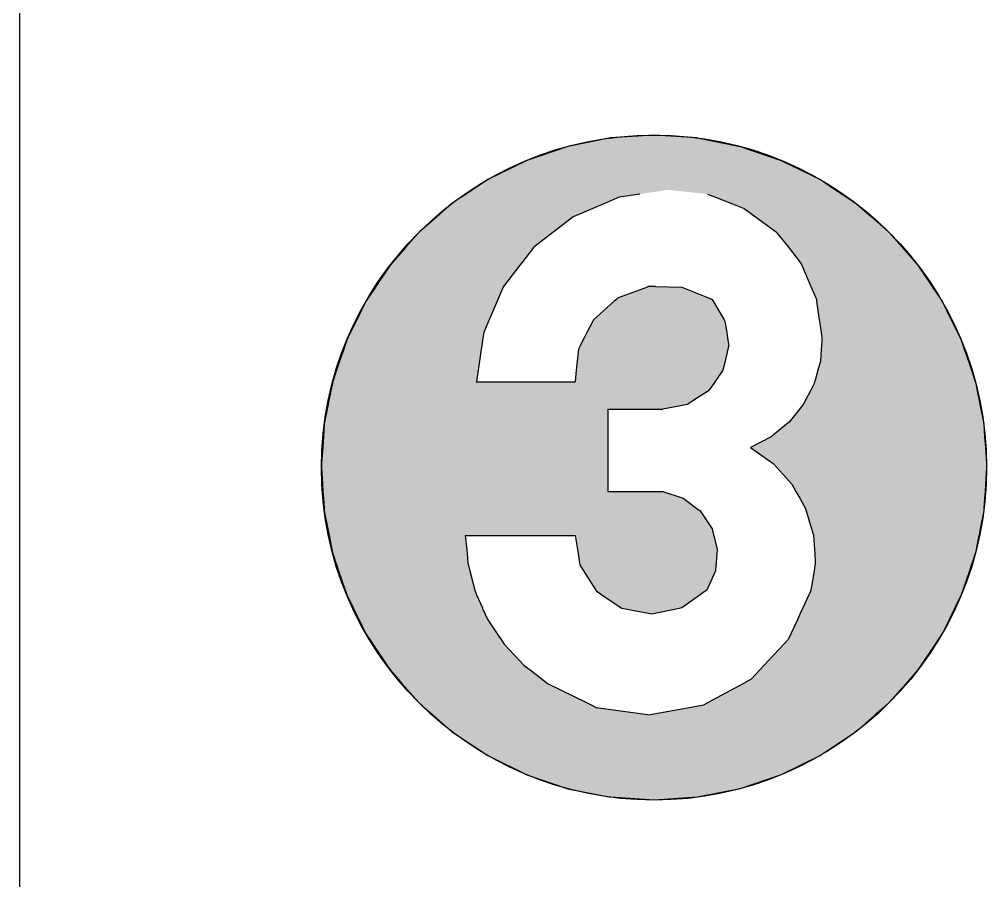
# Model space of a CAD drawing. Extents: x 45695 to 57015, y 5256 to 15308.
# Drawn here: x 46100.4 to 46431, y 6626.4 to 6920.9 of the extents above; entities that cross this region are included whole.
import ezdxf

# ---------------------------------------------------------------- set-up
doc = ezdxf.new("R2010")
doc.units = 0
doc.header["$MEASUREMENT"] = 0
doc.layers.add('TABLE', color=7, linetype='CONTINUOUS')

msp = doc.modelspace()

# ---------------------------------------------------------------- linework, layer by layer
at = {"layer": 'TABLE'}
msp.add_line((46100.400011, 7781.008749), (46100.400011, 5647.44366), dxfattribs=at)
at = {"layer": 'TABLE', "color": 2, "linetype": 'CONTINUOUS'}
for p, q in [((46302.449635, 6880.345777), (46287.866175, 6877.444946)), ((46317.286966, 6881.318267), (46302.449635, 6880.345777)), ((46332.124296, 6880.345777), (46317.286966, 6881.318267)), ((46332.124296, 6880.345777), (46346.707757, 6877.444946)), ((46287.866175, 6877.444946), (46273.786113, 6872.665409)), ((46346.707757, 6877.444946), (46360.787819, 6872.665409)), ((46273.786113, 6872.665409), (46260.450363, 6866.088945)), ((46360.787819, 6872.665409), (46374.123569, 6866.088945)), ((46260.450363, 6866.088945), (46255.220931, 6862.59475)), ((46374.123569, 6866.088945), (46379.353001, 6862.59475)), ((46255.220931, 6862.59475), (46253.040006, 6861.137502)), ((46379.353001, 6862.59475), (46381.533926, 6861.137502)), ((46251.43738, 6860.066662), (46248.087102, 6857.828078)), ((46253.040006, 6861.137502), (46251.43738, 6860.066662)), ((46305.334953, 6860.066662), (46300.091954, 6857.828078)), ((46312.470508, 6861.137502), (46305.334953, 6860.066662)), ((46335.583709, 6861.137502), (46338.329355, 6860.066662)), ((46338.329355, 6860.066662), (46344.069107, 6857.828078)), ((46381.533926, 6861.137502), (46383.136552, 6860.066662)), ((46383.136552, 6860.066662), (46386.486829, 6857.828078)), ((46246.274877, 6856.238799), (46243.012377, 6853.377663)), ((46248.087102, 6857.828078), (46246.274877, 6856.238799)), ((46296.369695, 6856.238799), (46289.668614, 6853.377663)), ((46300.091954, 6857.828078), (46296.369695, 6856.238799)), ((46344.069107, 6857.828078), (46348.144035, 6856.238799)), ((46348.144035, 6856.238799), (46352.023687, 6853.377663)), ((46386.486829, 6857.828078), (46388.299055, 6856.238799)), ((46388.299055, 6856.238799), (46391.561555, 6853.377663)), ((46243.012377, 6853.377663), (46237.150545, 6848.236974)), ((46289.668614, 6853.377663), (46283.019006, 6848.236974)), ((46352.023687, 6853.377663), (46358.994375, 6848.236974)), ((46391.561555, 6853.377663), (46397.423387, 6848.236974)), ((46236.907871, 6848.024156), (46232.465781, 6842.958923)), ((46237.150545, 6848.236974), (46236.907871, 6848.024156)), ((46282.74372, 6848.024156), (46276.191718, 6842.958923)), ((46283.019006, 6848.236974), (46282.74372, 6848.024156)), ((46358.994375, 6848.236974), (46359.163605, 6848.024156)), ((46359.163605, 6848.024156), (46363.191373, 6842.958923)), ((46397.423387, 6848.236974), (46397.666061, 6848.024156)), ((46397.666061, 6848.024156), (46402.10815, 6842.958923)), ((46232.465781, 6842.958923), (46227.840398, 6837.684684)), ((46276.191718, 6842.958923), (46272.114301, 6837.684684)), ((46363.191373, 6842.958923), (46367.385339, 6837.684684)), ((46402.10815, 6842.958923), (46406.733533, 6837.684684)), ((46227.103948, 6836.844924), (46222.207892, 6829.517457)), ((46227.840398, 6837.684684), (46227.103948, 6836.844924)), ((46271.465097, 6836.844924), (46265.800368, 6829.517457)), ((46272.114301, 6837.684684), (46271.465097, 6836.844924)), ((46367.385339, 6837.684684), (46367.748557, 6836.844924)), ((46367.748557, 6836.844924), (46370.917877, 6829.517457)), ((46406.733533, 6837.684684), (46407.469983, 6836.844924)), ((46407.469983, 6836.844924), (46412.36604, 6829.517457)), ((46222.184218, 6829.482027), (46222.087334, 6829.337031)), ((46222.207892, 6829.517457), (46222.184218, 6829.482027)), ((46265.772978, 6829.482027), (46265.711069, 6829.337031)), ((46265.800368, 6829.517457), (46265.772978, 6829.482027)), ((46315.439179, 6829.482027), (46315.047955, 6829.337031)), ((46315.534775, 6829.517457), (46315.439179, 6829.482027)), ((46317.741555, 6829.482027), (46315.534775, 6829.517457)), ((46317.741555, 6829.482027), (46326.772789, 6829.337031)), ((46370.917877, 6829.517457), (46370.933201, 6829.482027)), ((46370.933201, 6829.482027), (46370.995916, 6829.337031)), ((46412.36604, 6829.517457), (46412.389714, 6829.482027)), ((46412.389714, 6829.482027), (46412.486598, 6829.337031)), ((46222.087334, 6829.337031), (46219.598003, 6825.611483)), ((46265.711069, 6829.337031), (46264.120386, 6825.611483)), ((46315.047955, 6829.337031), (46304.995852, 6825.611483)), ((46326.772789, 6829.337031), (46335.913129, 6825.611483)), ((46370.995916, 6829.337031), (46372.607312, 6825.611483)), ((46412.486598, 6829.337031), (46414.975929, 6825.611483)), ((46218.843081, 6824.481663), (46215.720917, 6818.150539)), ((46219.252733, 6825.09475), (46218.843081, 6824.481663)), ((46219.39705, 6825.310736), (46219.252733, 6825.09475)), ((46219.598003, 6825.611483), (46219.39705, 6825.310736)), ((46263.637991, 6824.481663), (46260.934814, 6818.150539)), ((46263.899758, 6825.09475), (46263.637991, 6824.481663)), ((46263.991977, 6825.310736), (46263.899758, 6825.09475)), ((46264.120386, 6825.611483), (46263.991977, 6825.310736)), ((46303.722931, 6824.481663), (46296.58991, 6818.150539)), ((46304.413671, 6825.09475), (46303.722931, 6824.481663)), ((46304.657013, 6825.310736), (46304.413671, 6825.09475)), ((46304.995852, 6825.611483), (46304.657013, 6825.310736)), ((46335.913129, 6825.611483), (46336.650987, 6825.310736)), ((46336.650987, 6825.310736), (46337.180891, 6825.09475)), ((46337.180891, 6825.09475), (46337.542326, 6824.481663)), ((46337.542326, 6824.481663), (46341.27473, 6818.150539)), ((46372.607312, 6825.611483), (46372.737393, 6825.310736)), ((46372.737393, 6825.310736), (46372.768857, 6825.09475)), ((46372.768857, 6825.09475), (46372.858171, 6824.481663)), ((46372.858171, 6824.481663), (46373.780481, 6818.150539)), ((46414.975929, 6825.611483), (46415.176881, 6825.310736)), ((46415.176881, 6825.310736), (46415.321199, 6825.09475)), ((46415.321199, 6825.09475), (46415.73085, 6824.481663)), ((46415.73085, 6824.481663), (46418.853015, 6818.150539)), ((46215.504555, 6817.711801), (46213.583205, 6813.815689)), ((46215.720917, 6818.150539), (46215.504555, 6817.711801)), ((46260.747488, 6817.711801), (46259.083979, 6813.815689)), ((46260.934814, 6818.150539), (46260.747488, 6817.711801)), ((46296.364887, 6817.711801), (46294.366624, 6813.815689)), ((46296.58991, 6818.150539), (46296.364887, 6817.711801)), ((46341.27473, 6818.150539), (46341.533381, 6817.711801)), ((46341.533381, 6817.711801), (46342.124097, 6813.815689)), ((46373.780481, 6818.150539), (46373.844396, 6817.711801)), ((46373.844396, 6817.711801), (46374.411977, 6813.815689)), ((46418.853015, 6818.150539), (46419.069377, 6817.711801)), ((46419.069377, 6817.711801), (46420.990727, 6813.815689)), ((46213.583205, 6813.815689), (46212.672888, 6811.96975)), ((46259.083979, 6813.815689), (46258.806957, 6811.96975)), ((46294.366624, 6813.815689), (46293.419867, 6811.96975)), ((46342.124097, 6813.815689), (46342.403972, 6811.96975)), ((46374.411977, 6813.815689), (46374.680891, 6811.96975)), ((46420.990727, 6813.815689), (46421.901043, 6811.96975)), ((46212.266617, 6811.145913), (46211.619043, 6809.238222)), ((46212.672888, 6811.96975), (46212.266617, 6811.145913)), ((46258.683323, 6811.145913), (46258.397034, 6809.238222)), ((46258.806957, 6811.96975), (46258.683323, 6811.145913)), ((46292.997332, 6811.145913), (46292.018903, 6809.238222)), ((46293.419867, 6811.96975), (46292.997332, 6811.145913)), ((46342.403972, 6811.96975), (46342.52888, 6811.145913)), ((46342.52888, 6811.145913), (46342.818118, 6809.238222)), ((46374.624921, 6811.145913), (46374.495317, 6809.238222)), ((46374.680891, 6811.96975), (46374.624921, 6811.145913)), ((46421.901043, 6811.96975), (46422.307314, 6811.145913)), ((46422.307314, 6811.145913), (46422.954888, 6809.238222)), ((46211.249552, 6808.149737), (46209.862555, 6804.063774)), ((46211.619043, 6809.238222), (46211.249552, 6808.149737)), ((46258.233684, 6808.149737), (46257.620499, 6804.063774)), ((46258.397034, 6809.238222), (46258.233684, 6808.149737)), ((46291.460633, 6808.149737), (46291.038608, 6804.063774)), ((46292.018903, 6809.238222), (46291.460633, 6808.149737)), ((46342.561251, 6808.149737), (46341.597023, 6804.063774)), ((46342.818118, 6809.238222), (46342.561251, 6808.149737)), ((46374.421368, 6808.149737), (46374.143777, 6804.063774)), ((46374.495317, 6809.238222), (46374.421368, 6808.149737)), ((46422.954888, 6809.238222), (46423.324379, 6808.149737)), ((46423.324379, 6808.149737), (46424.711377, 6804.063774)), ((46209.862555, 6804.063774), (46208.787551, 6800.896916)), ((46257.620499, 6804.063774), (46257.145245, 6800.896916)), ((46291.038608, 6804.063774), (46290.711515, 6800.896916)), ((46341.597023, 6804.063774), (46340.84969, 6800.896916)), ((46374.143777, 6804.063774), (46373.263059, 6800.896916)), ((46424.711377, 6804.063774), (46425.78638, 6800.896916)), ((46208.787551, 6800.896916), (46207.48708, 6797.065851)), ((46257.145245, 6800.896916), (46256.570313, 6797.065851)), ((46290.711515, 6800.896916), (46290.315817, 6797.065851)), ((46340.84969, 6800.896916), (46338.14943, 6797.065851)), ((46373.263059, 6800.896916), (46372.197623, 6797.065851)), ((46425.78638, 6800.896916), (46427.086851, 6797.065851)), ((46207.360464, 6796.429308), (46206.855701, 6793.891696)), ((46207.467965, 6796.96975), (46207.360464, 6796.429308)), ((46207.48708, 6797.065851), (46207.467965, 6796.96975)), ((46256.570313, 6797.065851), (46256.555891, 6796.96975)), ((46256.555891, 6796.96975), (46290.305891, 6796.96975)), ((46290.315817, 6797.065851), (46290.305891, 6796.96975)), ((46337.700774, 6796.429308), (46335.912181, 6793.891696)), ((46338.081695, 6796.96975), (46337.700774, 6796.429308)), ((46338.14943, 6797.065851), (46338.081695, 6796.96975)), ((46372.020597, 6796.429308), (46370.716643, 6793.891696)), ((46372.170896, 6796.96975), (46372.020597, 6796.429308)), ((46372.197623, 6797.065851), (46372.170896, 6796.96975)), ((46427.086851, 6797.065851), (46427.105967, 6796.96975)), ((46427.105967, 6796.96975), (46427.213468, 6796.429308)), ((46427.213468, 6796.429308), (46427.71823, 6793.891696)), ((46206.855701, 6793.891696), (46205.958501, 6789.381168)), ((46335.912181, 6793.891696), (46328.946143, 6789.381168)), ((46370.716643, 6793.891696), (46368.398903, 6789.381168)), ((46427.71823, 6793.891696), (46428.61543, 6789.381168)), ((46205.603161, 6787.59475), (46204.730978, 6783.209988)), ((46205.929139, 6789.233554), (46205.603161, 6787.59475)), ((46205.958501, 6789.381168), (46205.929139, 6789.233554)), ((46301.555891, 6787.59475), (46301.555891, 6783.209988)), ((46301.555891, 6787.59475), (46320.305891, 6787.59475)), ((46328.718169, 6789.233554), (46320.305891, 6787.59475)), ((46328.946143, 6789.381168), (46328.718169, 6789.233554)), ((46366.95995, 6787.59475), (46363.428039, 6783.209988)), ((46368.280001, 6789.233554), (46366.95995, 6787.59475)), ((46368.398903, 6789.381168), (46368.280001, 6789.233554)), ((46428.61543, 6789.381168), (46428.644792, 6789.233554)), ((46428.644792, 6789.233554), (46428.97077, 6787.59475)), ((46428.97077, 6787.59475), (46429.842954, 6783.209988)), ((46204.730978, 6783.209988), (46204.58625, 6782.482391)), ((46301.555891, 6783.209988), (46301.555891, 6782.482391)), ((46363.428039, 6783.209988), (46362.545198, 6782.482391)), ((46429.842954, 6783.209988), (46429.987682, 6782.482391)), ((46204.58625, 6782.482391), (46204.303616, 6778.170242)), ((46301.555891, 6782.482391), (46301.555891, 6778.170242)), ((46362.545198, 6782.482391), (46357.312982, 6778.170242)), ((46429.987682, 6782.482391), (46430.270315, 6778.170242)), ((46204.303616, 6778.170242), (46204.061073, 6774.46975)), ((46301.555891, 6778.170242), (46301.555891, 6774.46975)), ((46357.312982, 6778.170242), (46350.305891, 6774.46975)), ((46430.270315, 6778.170242), (46430.512858, 6774.46975)), ((46204.061073, 6774.46975), (46203.70226, 6768.995312)), ((46301.555891, 6774.46975), (46301.555891, 6768.995312)), ((46350.305891, 6774.46975), (46358.060771, 6768.995312)), ((46430.512858, 6774.46975), (46430.871672, 6768.995312)), ((46203.70226, 6768.995312), (46203.61376, 6767.645061)), ((46203.61376, 6767.645061), (46203.987324, 6761.945563)), ((46301.555891, 6768.995312), (46301.555891, 6767.645061)), ((46301.555891, 6767.645061), (46301.555891, 6761.945563)), ((46358.060771, 6768.995312), (46359.278298, 6767.645061)), ((46359.278298, 6767.645061), (46364.417553, 6761.945563)), ((46430.960172, 6767.645061), (46430.586607, 6761.945563)), ((46430.871672, 6768.995312), (46430.960172, 6767.645061)), ((46203.987324, 6761.945563), (46204.149598, 6759.46975)), ((46301.555891, 6761.945563), (46301.555891, 6759.46975)), ((46364.417553, 6761.945563), (46365.807015, 6759.46975)), ((46430.586607, 6761.945563), (46430.424334, 6759.46975)), ((46204.149598, 6759.46975), (46204.29693, 6757.221885)), ((46204.29693, 6757.221885), (46204.529892, 6753.667585)), ((46301.555891, 6759.46975), (46320.305891, 6759.46975)), ((46320.305891, 6759.46975), (46327.251746, 6757.221885)), ((46327.251746, 6757.221885), (46331.938645, 6753.667585)), ((46365.807015, 6759.46975), (46367.068549, 6757.221885)), ((46367.068549, 6757.221885), (46369.063273, 6753.667585)), ((46430.277001, 6757.221885), (46430.04404, 6753.667585)), ((46430.424334, 6759.46975), (46430.277001, 6757.221885)), ((46204.529892, 6753.667585), (46204.586065, 6752.810549)), ((46331.938645, 6753.667585), (46333.068781, 6752.810549)), ((46369.063273, 6753.667585), (46369.318155, 6752.810549)), ((46430.04404, 6753.667585), (46429.987867, 6752.810549)), ((46204.586065, 6752.810549), (46204.58625, 6752.80773)), ((46204.58625, 6752.80773), (46205.795462, 6746.728608)), ((46333.068781, 6752.810549), (46333.070652, 6752.80773)), ((46333.070652, 6752.80773), (46337.107073, 6746.728608)), ((46369.318155, 6752.810549), (46369.318994, 6752.80773)), ((46369.318994, 6752.80773), (46371.12692, 6746.728608)), ((46429.987682, 6752.80773), (46428.77847, 6746.728608)), ((46429.987867, 6752.810549), (46429.987682, 6752.80773)), ((46205.795462, 6746.728608), (46206.225049, 6744.568928)), ((46206.225049, 6744.568928), (46206.244777, 6744.46975)), ((46206.244777, 6744.46975), (46207.202373, 6739.655587)), ((46252.805891, 6744.46975), (46253.268088, 6739.655587)), ((46252.805891, 6744.46975), (46290.305891, 6744.46975)), ((46290.305891, 6744.46975), (46291.11287, 6739.655587)), ((46337.107073, 6746.728608), (46337.659238, 6744.568928)), ((46337.659238, 6744.568928), (46337.684594, 6744.46975)), ((46337.684594, 6744.46975), (46338.915431, 6739.655587)), ((46371.12692, 6746.728608), (46371.769207, 6744.568928)), ((46371.769207, 6744.568928), (46371.775835, 6744.46975)), ((46371.775835, 6744.46975), (46372.097541, 6739.655587)), ((46428.329155, 6744.46975), (46427.371558, 6739.655587)), ((46428.348882, 6744.568928), (46428.329155, 6744.46975)), ((46428.77847, 6746.728608), (46428.348882, 6744.568928)), ((46207.202373, 6739.655587), (46207.48708, 6738.22427)), ((46207.48708, 6738.22427), (46208.54846, 6735.097548)), ((46253.268088, 6739.655587), (46253.405505, 6738.22427)), ((46253.405505, 6738.22427), (46253.705694, 6735.097548)), ((46291.11287, 6739.655587), (46291.352796, 6738.22427)), ((46291.352796, 6738.22427), (46291.876916, 6735.097548)), ((46338.792717, 6738.22427), (46338.52465, 6735.097548)), ((46338.915431, 6739.655587), (46338.792717, 6738.22427)), ((46372.097541, 6739.655587), (46372.19319, 6738.22427)), ((46372.19319, 6738.22427), (46372.402133, 6735.097548)), ((46427.086851, 6738.22427), (46426.025472, 6735.097548)), ((46427.371558, 6739.655587), (46427.086851, 6738.22427)), ((46208.54846, 6735.097548), (46208.760997, 6734.471432)), ((46208.760997, 6734.471432), (46208.863983, 6734.168043)), ((46208.863983, 6734.168043), (46209.470353, 6732.381737)), ((46253.705694, 6735.097548), (46253.765807, 6734.471432)), ((46253.765807, 6734.471432), (46253.846601, 6734.168043)), ((46253.846601, 6734.168043), (46254.32231, 6732.381737)), ((46291.876916, 6735.097548), (46291.981869, 6734.471432)), ((46291.981869, 6734.471432), (46292.032725, 6734.168043)), ((46292.032725, 6734.168043), (46293.177819, 6732.381737)), ((46338.444959, 6734.168043), (46338.291812, 6732.381737)), ((46338.47097, 6734.471432), (46338.444959, 6734.168043)), ((46338.52465, 6735.097548), (46338.47097, 6734.471432)), ((46372.256307, 6734.168043), (46371.976062, 6732.381737)), ((46372.303905, 6734.471432), (46372.256307, 6734.168043)), ((46372.402133, 6735.097548), (46372.303905, 6734.471432)), ((46425.709948, 6734.168043), (46425.103579, 6732.381737)), ((46425.812934, 6734.471432), (46425.709948, 6734.168043)), ((46426.025472, 6735.097548), (46425.812934, 6734.471432)), ((46209.470353, 6732.381737), (46211.731793, 6725.71975)), ((46254.32231, 6732.381737), (46256.096454, 6725.71975)), ((46293.177819, 6732.381737), (46297.448425, 6725.71975)), ((46338.291812, 6732.381737), (46335.305891, 6725.71975)), ((46371.976062, 6732.381737), (46370.930891, 6725.71975)), ((46425.103579, 6732.381737), (46422.842139, 6725.71975)), ((46211.731793, 6725.71975), (46211.849054, 6725.374309)), ((46211.849054, 6725.374309), (46212.055744, 6724.765421)), ((46212.055744, 6724.765421), (46212.266617, 6724.144208)), ((46212.266617, 6724.144208), (46214.462184, 6719.692039)), ((46256.096454, 6725.71975), (46256.188448, 6725.374309)), ((46256.188448, 6725.374309), (46256.3506, 6724.765421)), ((46256.3506, 6724.765421), (46256.631617, 6724.144208)), ((46256.631617, 6724.144208), (46258.645637, 6719.692039)), ((46297.448425, 6725.71975), (46297.669867, 6725.374309)), ((46297.669867, 6725.374309), (46298.566063, 6724.765421)), ((46298.566063, 6724.765421), (46299.4804, 6724.144208)), ((46299.4804, 6724.144208), (46306.033355, 6719.692039)), ((46333.076094, 6724.144208), (46326.775134, 6719.692039)), ((46333.95527, 6724.765421), (46333.076094, 6724.144208)), ((46334.817003, 6725.374309), (46333.95527, 6724.765421)), ((46335.305891, 6725.71975), (46334.817003, 6725.374309)), ((46370.205206, 6724.144208), (46368.154564, 6719.692039)), ((46370.491333, 6724.765421), (46370.205206, 6724.144208)), ((46370.771783, 6725.374309), (46370.491333, 6724.765421)), ((46370.930891, 6725.71975), (46370.771783, 6725.374309)), ((46422.307314, 6724.144208), (46420.111748, 6719.692039)), ((46422.518188, 6724.765421), (46422.307314, 6724.144208)), ((46422.724878, 6725.374309), (46422.518188, 6724.765421)), ((46422.842139, 6725.71975), (46422.724878, 6725.374309)), ((46214.462184, 6719.692039), (46214.554817, 6719.504199)), ((46214.554817, 6719.504199), (46215.541843, 6717.502706)), ((46215.541843, 6717.502706), (46216.473278, 6715.613943)), ((46258.645637, 6719.692039), (46258.73061, 6719.504199)), ((46258.73061, 6719.504199), (46259.636022, 6717.502706)), ((46259.636022, 6717.502706), (46260.490439, 6715.613943)), ((46306.033355, 6719.692039), (46306.309828, 6719.504199)), ((46316.561714, 6717.502706), (46306.309828, 6719.504199)), ((46325.898843, 6719.504199), (46316.561714, 6717.502706)), ((46326.775134, 6719.692039), (46325.898843, 6719.504199)), ((46367.146171, 6717.502706), (46366.276218, 6715.613943)), ((46368.068046, 6719.504199), (46367.146171, 6717.502706)), ((46368.154564, 6719.692039), (46368.068046, 6719.504199)), ((46419.032088, 6717.502706), (46418.100653, 6715.613943)), ((46420.019115, 6719.504199), (46419.032088, 6717.502706)), ((46420.111748, 6719.692039), (46420.019115, 6719.504199)), ((46216.473278, 6715.613943), (46218.843081, 6710.808458)), ((46260.490439, 6715.613943), (46263.703633, 6710.808458)), ((46366.276218, 6715.613943), (46364.062841, 6710.808458)), ((46418.100653, 6715.613943), (46415.73085, 6710.808458)), ((46218.843081, 6710.808458), (46220.14353, 6708.862199)), ((46263.703633, 6710.808458), (46265.005002, 6708.862199)), ((46364.062841, 6710.808458), (46363.166405, 6708.862199)), ((46415.73085, 6710.808458), (46414.430402, 6708.862199)), ((46220.14353, 6708.862199), (46221.21125, 6707.264243)), ((46221.21125, 6707.264243), (46226.103881, 6699.941903)), ((46265.005002, 6708.862199), (46266.073476, 6707.264243)), ((46266.073476, 6707.264243), (46272.948878, 6699.941903)), ((46361.67434, 6707.264243), (46354.837224, 6699.941903)), ((46363.166405, 6708.862199), (46361.67434, 6707.264243)), ((46413.362682, 6707.264243), (46408.470051, 6699.941903)), ((46414.430402, 6708.862199), (46413.362682, 6707.264243)), ((46226.103881, 6699.941903), (46227.103948, 6698.445197)), ((46227.103948, 6698.445197), (46229.865101, 6695.296706)), ((46272.948878, 6699.941903), (46274.908272, 6698.445197)), ((46274.908272, 6698.445197), (46279.030081, 6695.296706)), ((46353.439699, 6698.445197), (46350.499847, 6695.296706)), ((46354.837224, 6699.941903), (46353.439699, 6698.445197)), ((46407.469983, 6698.445197), (46404.708831, 6695.296706)), ((46408.470051, 6699.941903), (46407.469983, 6698.445197)), ((46229.865101, 6695.296706), (46231.138431, 6693.84475)), ((46231.138431, 6693.84475), (46236.907871, 6687.265965)), ((46279.030081, 6695.296706), (46280.930891, 6693.84475)), ((46280.930891, 6693.84475), (46294.262786, 6687.265965)), ((46347.842937, 6693.84475), (46335.804532, 6687.265965)), ((46350.499847, 6695.296706), (46347.842937, 6693.84475)), ((46403.4355, 6693.84475), (46397.666061, 6687.265965)), ((46404.708831, 6695.296706), (46403.4355, 6693.84475)), ((46236.907871, 6687.265965), (46237.899393, 6686.396423)), ((46294.262786, 6687.265965), (46296.024911, 6686.396423)), ((46335.804532, 6687.265965), (46334.213372, 6686.396423)), ((46397.666061, 6687.265965), (46396.674538, 6686.396423)), ((46237.899393, 6686.396423), (46238.771344, 6685.631744)), ((46238.771344, 6685.631744), (46241.701266, 6683.062271)), ((46296.024911, 6686.396423), (46297.574533, 6685.631744)), ((46297.574533, 6685.631744), (46315.955559, 6683.062271)), ((46330.025987, 6685.631744), (46315.955559, 6683.062271)), ((46334.213372, 6686.396423), (46330.025987, 6685.631744)), ((46395.802588, 6685.631744), (46392.872666, 6683.062271)), ((46396.674538, 6686.396423), (46395.802588, 6685.631744)), ((46241.701266, 6683.062271), (46248.087102, 6677.462043)), ((46392.872666, 6683.062271), (46386.486829, 6677.462043)), ((46248.087102, 6677.462043), (46260.450363, 6669.201176)), ((46386.486829, 6677.462043), (46374.123569, 6669.201176)), ((46260.450363, 6669.201176), (46273.786113, 6662.624712)), ((46374.123569, 6669.201176), (46360.787819, 6662.624712)), ((46273.786113, 6662.624712), (46287.866175, 6657.845175)), ((46360.787819, 6662.624712), (46346.707757, 6657.845175)), ((46287.866175, 6657.845175), (46302.449635, 6654.944345)), ((46346.707757, 6657.845175), (46332.124296, 6654.944345)), ((46317.286966, 6653.971854), (46302.449635, 6654.944345)), ((46332.124296, 6654.944345), (46317.286966, 6653.971854))]:
    msp.add_line(p, q, dxfattribs=at)
at = {"layer": 'TABLE'}
msp.add_circle((46317.286965, 6767.645061), 113.673206, dxfattribs=at)
at = {"layer": 'TABLE', "color": 2, "linetype": 'CONTINUOUS'}
for points in [[(46302.449635, 6880.345777), (46287.866175, 6877.444946), (46346.707757, 6877.444946)], [(46317.286966, 6881.318267), (46302.449635, 6880.345777), (46332.124296, 6880.345777)], [(46287.866175, 6877.444946), (46273.786113, 6872.665409), (46360.787819, 6872.665409)], [(46273.786113, 6872.665409), (46260.450363, 6866.088945), (46374.123569, 6866.088945)], [(46260.450363, 6866.088945), (46255.220931, 6862.59475), (46379.353001, 6862.59475)], [(46255.220931, 6862.59475), (46253.040006, 6861.137502), (46312.470508, 6861.137502)], [(46322.180891, 6862.59475), (46335.583709, 6861.137502), (46381.533926, 6861.137502)], [(46251.43738, 6860.066662), (46248.087102, 6857.828078), (46300.091954, 6857.828078)], [(46253.040006, 6861.137502), (46251.43738, 6860.066662), (46305.334953, 6860.066662)], [(46335.583709, 6861.137502), (46338.329355, 6860.066662), (46383.136552, 6860.066662)], [(46338.329355, 6860.066662), (46344.069107, 6857.828078), (46386.486829, 6857.828078)], [(46246.274877, 6856.238799), (46243.012377, 6853.377663), (46289.668614, 6853.377663)], [(46248.087102, 6857.828078), (46246.274877, 6856.238799), (46296.369695, 6856.238799)], [(46344.069107, 6857.828078), (46348.144035, 6856.238799), (46388.299055, 6856.238799)], [(46348.144035, 6856.238799), (46352.023687, 6853.377663), (46391.561555, 6853.377663)], [(46243.012377, 6853.377663), (46237.150545, 6848.236974), (46283.019006, 6848.236974)], [(46352.023687, 6853.377663), (46358.994375, 6848.236974), (46397.423387, 6848.236974)], [(46236.907871, 6848.024156), (46232.465781, 6842.958923), (46276.191718, 6842.958923)], [(46237.150545, 6848.236974), (46236.907871, 6848.024156), (46282.74372, 6848.024156)], [(46358.994375, 6848.236974), (46359.163605, 6848.024156), (46397.666061, 6848.024156)], [(46359.163605, 6848.024156), (46363.191373, 6842.958923), (46402.10815, 6842.958923)], [(46232.465781, 6842.958923), (46227.840398, 6837.684684), (46272.114301, 6837.684684)], [(46363.191373, 6842.958923), (46367.385339, 6837.684684), (46406.733533, 6837.684684)], [(46227.103948, 6836.844924), (46222.207892, 6829.517457), (46265.800368, 6829.517457)], [(46227.840398, 6837.684684), (46227.103948, 6836.844924), (46271.465097, 6836.844924)], [(46367.385339, 6837.684684), (46367.748557, 6836.844924), (46407.469983, 6836.844924)], [(46367.748557, 6836.844924), (46370.917877, 6829.517457), (46412.36604, 6829.517457)], [(46222.184218, 6829.482027), (46222.087334, 6829.337031), (46265.711069, 6829.337031)], [(46222.207892, 6829.517457), (46222.184218, 6829.482027), (46265.772978, 6829.482027)], [(46315.439179, 6829.482027), (46315.047955, 6829.337031), (46326.772789, 6829.337031)], [(46315.534775, 6829.517457), (46315.439179, 6829.482027), (46317.741555, 6829.482027)], [(46370.917877, 6829.517457), (46370.933201, 6829.482027), (46412.389714, 6829.482027)], [(46370.933201, 6829.482027), (46370.995916, 6829.337031), (46412.486598, 6829.337031)], [(46222.087334, 6829.337031), (46219.598003, 6825.611483), (46264.120386, 6825.611483)], [(46315.047955, 6829.337031), (46304.995852, 6825.611483), (46335.913129, 6825.611483)], [(46370.995916, 6829.337031), (46372.607312, 6825.611483), (46414.975929, 6825.611483)], [(46218.843081, 6824.481663), (46215.720917, 6818.150539), (46260.934814, 6818.150539)], [(46219.252733, 6825.09475), (46218.843081, 6824.481663), (46263.637991, 6824.481663)], [(46219.39705, 6825.310736), (46219.252733, 6825.09475), (46263.899758, 6825.09475)], [(46219.598003, 6825.611483), (46219.39705, 6825.310736), (46263.991977, 6825.310736)], [(46303.722931, 6824.481663), (46296.58991, 6818.150539), (46341.27473, 6818.150539)], [(46304.413671, 6825.09475), (46303.722931, 6824.481663), (46337.542326, 6824.481663)], [(46304.657013, 6825.310736), (46304.413671, 6825.09475), (46337.180891, 6825.09475)], [(46304.995852, 6825.611483), (46304.657013, 6825.310736), (46336.650987, 6825.310736)], [(46372.607312, 6825.611483), (46372.737393, 6825.310736), (46415.176881, 6825.310736)], [(46372.737393, 6825.310736), (46372.768857, 6825.09475), (46415.321199, 6825.09475)], [(46372.768857, 6825.09475), (46372.858171, 6824.481663), (46415.73085, 6824.481663)], [(46372.858171, 6824.481663), (46373.780481, 6818.150539), (46418.853015, 6818.150539)], [(46215.504555, 6817.711801), (46213.583205, 6813.815689), (46259.083979, 6813.815689)], [(46215.720917, 6818.150539), (46215.504555, 6817.711801), (46260.747488, 6817.711801)], [(46296.364887, 6817.711801), (46294.366624, 6813.815689), (46342.124097, 6813.815689)], [(46296.58991, 6818.150539), (46296.364887, 6817.711801), (46341.533381, 6817.711801)], [(46373.780481, 6818.150539), (46373.844396, 6817.711801), (46419.069377, 6817.711801)], [(46373.844396, 6817.711801), (46374.411977, 6813.815689), (46420.990727, 6813.815689)], [(46213.583205, 6813.815689), (46212.672888, 6811.96975), (46258.806957, 6811.96975)], [(46294.366624, 6813.815689), (46293.419867, 6811.96975), (46342.403972, 6811.96975)], [(46374.411977, 6813.815689), (46374.680891, 6811.96975), (46421.901043, 6811.96975)], [(46212.266617, 6811.145913), (46211.619043, 6809.238222), (46258.397034, 6809.238222)], [(46212.672888, 6811.96975), (46212.266617, 6811.145913), (46258.683323, 6811.145913)], [(46292.997332, 6811.145913), (46292.018903, 6809.238222), (46342.818118, 6809.238222)], [(46293.419867, 6811.96975), (46292.997332, 6811.145913), (46342.52888, 6811.145913)], [(46374.624921, 6811.145913), (46374.495317, 6809.238222), (46422.954888, 6809.238222)], [(46374.680891, 6811.96975), (46374.624921, 6811.145913), (46422.307314, 6811.145913)], [(46211.249552, 6808.149737), (46209.862555, 6804.063774), (46257.620499, 6804.063774)], [(46211.619043, 6809.238222), (46211.249552, 6808.149737), (46258.233684, 6808.149737)], [(46291.460633, 6808.149737), (46291.038608, 6804.063774), (46341.597023, 6804.063774)], [(46292.018903, 6809.238222), (46291.460633, 6808.149737), (46342.561251, 6808.149737)], [(46374.421368, 6808.149737), (46374.143777, 6804.063774), (46424.711377, 6804.063774)], [(46374.495317, 6809.238222), (46374.421368, 6808.149737), (46423.324379, 6808.149737)], [(46209.862555, 6804.063774), (46208.787551, 6800.896916), (46257.145245, 6800.896916)], [(46291.038608, 6804.063774), (46290.711515, 6800.896916), (46340.84969, 6800.896916)], [(46374.143777, 6804.063774), (46373.263059, 6800.896916), (46425.78638, 6800.896916)], [(46208.787551, 6800.896916), (46207.48708, 6797.065851), (46256.570313, 6797.065851)], [(46290.711515, 6800.896916), (46290.315817, 6797.065851), (46338.14943, 6797.065851)], [(46373.263059, 6800.896916), (46372.197623, 6797.065851), (46427.086851, 6797.065851)], [(46207.360464, 6796.429308), (46206.855701, 6793.891696), (46335.912181, 6793.891696)], [(46207.467965, 6796.96975), (46207.360464, 6796.429308), (46337.700774, 6796.429308)], [(46207.48708, 6797.065851), (46207.467965, 6796.96975), (46256.555891, 6796.96975)], [(46256.555891, 6796.96975), (46256.555891, 6796.96975), (46290.305891, 6796.96975)], [(46290.315817, 6797.065851), (46290.305891, 6796.96975), (46338.081695, 6796.96975)], [(46372.020597, 6796.429308), (46370.716643, 6793.891696), (46427.71823, 6793.891696)], [(46372.170896, 6796.96975), (46372.020597, 6796.429308), (46427.213468, 6796.429308)], [(46372.197623, 6797.065851), (46372.170896, 6796.96975), (46427.105967, 6796.96975)], [(46206.855701, 6793.891696), (46205.958501, 6789.381168), (46328.946143, 6789.381168)], [(46370.716643, 6793.891696), (46368.398903, 6789.381168), (46428.61543, 6789.381168)], [(46205.603161, 6787.59475), (46204.730978, 6783.209988), (46301.555891, 6783.209988)], [(46205.929139, 6789.233554), (46205.603161, 6787.59475), (46320.305891, 6787.59475)], [(46205.958501, 6789.381168), (46205.929139, 6789.233554), (46328.718169, 6789.233554)], [(46301.555891, 6787.59475), (46301.555891, 6787.59475), (46320.305891, 6787.59475)], [(46366.95995, 6787.59475), (46363.428039, 6783.209988), (46429.842954, 6783.209988)], [(46368.280001, 6789.233554), (46366.95995, 6787.59475), (46428.97077, 6787.59475)], [(46368.398903, 6789.381168), (46368.280001, 6789.233554), (46428.644792, 6789.233554)], [(46204.730978, 6783.209988), (46204.58625, 6782.482391), (46301.555891, 6782.482391)], [(46363.428039, 6783.209988), (46362.545198, 6782.482391), (46429.987682, 6782.482391)], [(46204.58625, 6782.482391), (46204.303616, 6778.170242), (46301.555891, 6778.170242)], [(46362.545198, 6782.482391), (46357.312982, 6778.170242), (46430.270315, 6778.170242)], [(46204.303616, 6778.170242), (46204.061073, 6774.46975), (46301.555891, 6774.46975)], [(46357.312982, 6778.170242), (46350.305891, 6774.46975), (46430.512858, 6774.46975)], [(46204.061073, 6774.46975), (46203.70226, 6768.995312), (46301.555891, 6768.995312)], [(46350.305891, 6774.46975), (46358.060771, 6768.995312), (46430.871672, 6768.995312)], [(46203.70226, 6768.995312), (46203.61376, 6767.645061), (46301.555891, 6767.645061)], [(46203.61376, 6767.645061), (46203.987324, 6761.945563), (46301.555891, 6761.945563)], [(46358.060771, 6768.995312), (46359.278298, 6767.645061), (46430.960172, 6767.645061)], [(46359.278298, 6767.645061), (46364.417553, 6761.945563), (46430.586607, 6761.945563)], [(46203.987324, 6761.945563), (46204.149598, 6759.46975), (46301.555891, 6759.46975)], [(46364.417553, 6761.945563), (46365.807015, 6759.46975), (46430.424334, 6759.46975)], [(46204.149598, 6759.46975), (46204.29693, 6757.221885), (46327.251746, 6757.221885)], [(46204.29693, 6757.221885), (46204.529892, 6753.667585), (46331.938645, 6753.667585)], [(46301.555891, 6759.46975), (46301.555891, 6759.46975), (46320.305891, 6759.46975)], [(46365.807015, 6759.46975), (46367.068549, 6757.221885), (46430.277001, 6757.221885)], [(46367.068549, 6757.221885), (46369.063273, 6753.667585), (46430.04404, 6753.667585)], [(46204.529892, 6753.667585), (46204.586065, 6752.810549), (46333.068781, 6752.810549)], [(46369.063273, 6753.667585), (46369.318155, 6752.810549), (46429.987867, 6752.810549)], [(46204.586065, 6752.810549), (46204.58625, 6752.80773), (46333.070652, 6752.80773)], [(46204.58625, 6752.80773), (46205.795462, 6746.728608), (46337.107073, 6746.728608)], [(46369.318155, 6752.810549), (46369.318994, 6752.80773), (46429.987682, 6752.80773)], [(46369.318994, 6752.80773), (46371.12692, 6746.728608), (46428.77847, 6746.728608)], [(46205.795462, 6746.728608), (46206.225049, 6744.568928), (46337.659238, 6744.568928)], [(46206.225049, 6744.568928), (46206.244777, 6744.46975), (46337.684594, 6744.46975)], [(46206.244777, 6744.46975), (46207.202373, 6739.655587), (46253.268088, 6739.655587)], [(46252.805891, 6744.46975), (46252.805891, 6744.46975), (46290.305891, 6744.46975)], [(46290.305891, 6744.46975), (46291.11287, 6739.655587), (46338.915431, 6739.655587)], [(46371.12692, 6746.728608), (46371.769207, 6744.568928), (46428.348882, 6744.568928)], [(46371.769207, 6744.568928), (46371.775835, 6744.46975), (46428.329155, 6744.46975)], [(46371.775835, 6744.46975), (46372.097541, 6739.655587), (46427.371558, 6739.655587)], [(46207.202373, 6739.655587), (46207.48708, 6738.22427), (46253.405505, 6738.22427)], [(46207.48708, 6738.22427), (46208.54846, 6735.097548), (46253.705694, 6735.097548)], [(46291.11287, 6739.655587), (46291.352796, 6738.22427), (46338.792717, 6738.22427)], [(46291.352796, 6738.22427), (46291.876916, 6735.097548), (46338.52465, 6735.097548)], [(46372.097541, 6739.655587), (46372.19319, 6738.22427), (46427.086851, 6738.22427)], [(46372.19319, 6738.22427), (46372.402133, 6735.097548), (46426.025472, 6735.097548)], [(46208.54846, 6735.097548), (46208.760997, 6734.471432), (46253.765807, 6734.471432)], [(46208.760997, 6734.471432), (46208.863983, 6734.168043), (46253.846601, 6734.168043)], [(46208.863983, 6734.168043), (46209.470353, 6732.381737), (46254.32231, 6732.381737)], [(46291.876916, 6735.097548), (46291.981869, 6734.471432), (46338.47097, 6734.471432)], [(46291.981869, 6734.471432), (46292.032725, 6734.168043), (46338.444959, 6734.168043)], [(46292.032725, 6734.168043), (46293.177819, 6732.381737), (46338.291812, 6732.381737)], [(46372.256307, 6734.168043), (46371.976062, 6732.381737), (46425.103579, 6732.381737)], [(46372.303905, 6734.471432), (46372.256307, 6734.168043), (46425.709948, 6734.168043)], [(46372.402133, 6735.097548), (46372.303905, 6734.471432), (46425.812934, 6734.471432)], [(46209.470353, 6732.381737), (46211.731793, 6725.71975), (46256.096454, 6725.71975)], [(46293.177819, 6732.381737), (46297.448425, 6725.71975), (46335.305891, 6725.71975)], [(46371.976062, 6732.381737), (46370.930891, 6725.71975), (46422.842139, 6725.71975)], [(46211.731793, 6725.71975), (46211.849054, 6725.374309), (46256.188448, 6725.374309)], [(46211.849054, 6725.374309), (46212.055744, 6724.765421), (46256.3506, 6724.765421)], [(46212.055744, 6724.765421), (46212.266617, 6724.144208), (46256.631617, 6724.144208)], [(46212.266617, 6724.144208), (46214.462184, 6719.692039), (46258.645637, 6719.692039)], [(46297.448425, 6725.71975), (46297.669867, 6725.374309), (46334.817003, 6725.374309)], [(46297.669867, 6725.374309), (46298.566063, 6724.765421), (46333.95527, 6724.765421)], [(46298.566063, 6724.765421), (46299.4804, 6724.144208), (46333.076094, 6724.144208)], [(46299.4804, 6724.144208), (46306.033355, 6719.692039), (46326.775134, 6719.692039)], [(46370.205206, 6724.144208), (46368.154564, 6719.692039), (46420.111748, 6719.692039)], [(46370.491333, 6724.765421), (46370.205206, 6724.144208), (46422.307314, 6724.144208)], [(46370.771783, 6725.374309), (46370.491333, 6724.765421), (46422.518188, 6724.765421)], [(46370.930891, 6725.71975), (46370.771783, 6725.374309), (46422.724878, 6725.374309)], [(46214.462184, 6719.692039), (46214.554817, 6719.504199), (46258.73061, 6719.504199)], [(46214.554817, 6719.504199), (46215.541843, 6717.502706), (46259.636022, 6717.502706)], [(46215.541843, 6717.502706), (46216.473278, 6715.613943), (46260.490439, 6715.613943)], [(46306.033355, 6719.692039), (46306.309828, 6719.504199), (46325.898843, 6719.504199)], [(46367.146171, 6717.502706), (46366.276218, 6715.613943), (46418.100653, 6715.613943)], [(46368.068046, 6719.504199), (46367.146171, 6717.502706), (46419.032088, 6717.502706)], [(46368.154564, 6719.692039), (46368.068046, 6719.504199), (46420.019115, 6719.504199)], [(46216.473278, 6715.613943), (46218.843081, 6710.808458), (46263.703633, 6710.808458)], [(46366.276218, 6715.613943), (46364.062841, 6710.808458), (46415.73085, 6710.808458)], [(46218.843081, 6710.808458), (46220.14353, 6708.862199), (46265.005002, 6708.862199)], [(46364.062841, 6710.808458), (46363.166405, 6708.862199), (46414.430402, 6708.862199)], [(46220.14353, 6708.862199), (46221.21125, 6707.264243), (46266.073476, 6707.264243)], [(46221.21125, 6707.264243), (46226.103881, 6699.941903), (46272.948878, 6699.941903)], [(46361.67434, 6707.264243), (46354.837224, 6699.941903), (46408.470051, 6699.941903)], [(46363.166405, 6708.862199), (46361.67434, 6707.264243), (46413.362682, 6707.264243)], [(46226.103881, 6699.941903), (46227.103948, 6698.445197), (46274.908272, 6698.445197)], [(46227.103948, 6698.445197), (46229.865101, 6695.296706), (46279.030081, 6695.296706)], [(46353.439699, 6698.445197), (46350.499847, 6695.296706), (46404.708831, 6695.296706)], [(46354.837224, 6699.941903), (46353.439699, 6698.445197), (46407.469983, 6698.445197)], [(46229.865101, 6695.296706), (46231.138431, 6693.84475), (46280.930891, 6693.84475)], [(46231.138431, 6693.84475), (46236.907871, 6687.265965), (46294.262786, 6687.265965)], [(46347.842937, 6693.84475), (46335.804532, 6687.265965), (46397.666061, 6687.265965)], [(46350.499847, 6695.296706), (46347.842937, 6693.84475), (46403.4355, 6693.84475)], [(46236.907871, 6687.265965), (46237.899393, 6686.396423), (46296.024911, 6686.396423)], [(46335.804532, 6687.265965), (46334.213372, 6686.396423), (46396.674538, 6686.396423)], [(46237.899393, 6686.396423), (46238.771344, 6685.631744), (46297.574533, 6685.631744)], [(46238.771344, 6685.631744), (46241.701266, 6683.062271), (46315.955559, 6683.062271)], [(46330.025987, 6685.631744), (46315.955559, 6683.062271), (46392.872666, 6683.062271)], [(46334.213372, 6686.396423), (46330.025987, 6685.631744), (46395.802588, 6685.631744)], [(46241.701266, 6683.062271), (46248.087102, 6677.462043), (46386.486829, 6677.462043)], [(46248.087102, 6677.462043), (46260.450363, 6669.201176), (46374.123569, 6669.201176)], [(46260.450363, 6669.201176), (46273.786113, 6662.624712), (46360.787819, 6662.624712)], [(46273.786113, 6662.624712), (46287.866175, 6657.845175), (46346.707757, 6657.845175)], [(46287.866175, 6657.845175), (46302.449635, 6654.944345), (46332.124296, 6654.944345)]]:
    msp.add_solid(points, dxfattribs=at)
at = {"layer": 'TABLE', "color": 2, "linetype": 'CONTINUOUS', "extrusion": (0, 0, -1)}
for points in [[(-46302.449635, 6880.345777), (-46332.124296, 6880.345777), (-46346.707757, 6877.444946)], [(-46287.866175, 6877.444946), (-46346.707757, 6877.444946), (-46360.787819, 6872.665409)], [(-46273.786113, 6872.665409), (-46360.787819, 6872.665409), (-46374.123569, 6866.088945)], [(-46260.450363, 6866.088945), (-46374.123569, 6866.088945), (-46379.353001, 6862.59475)], [(-46255.220931, 6862.59475), (-46322.180891, 6862.59475), (-46312.470508, 6861.137502)], [(-46322.180891, 6862.59475), (-46379.353001, 6862.59475), (-46381.533926, 6861.137502)], [(-46251.43738, 6860.066662), (-46305.334953, 6860.066662), (-46300.091954, 6857.828078)], [(-46253.040006, 6861.137502), (-46312.470508, 6861.137502), (-46305.334953, 6860.066662)], [(-46335.583709, 6861.137502), (-46381.533926, 6861.137502), (-46383.136552, 6860.066662)], [(-46338.329355, 6860.066662), (-46383.136552, 6860.066662), (-46386.486829, 6857.828078)], [(-46246.274877, 6856.238799), (-46296.369695, 6856.238799), (-46289.668614, 6853.377663)], [(-46248.087102, 6857.828078), (-46300.091954, 6857.828078), (-46296.369695, 6856.238799)], [(-46344.069107, 6857.828078), (-46386.486829, 6857.828078), (-46388.299055, 6856.238799)], [(-46348.144035, 6856.238799), (-46388.299055, 6856.238799), (-46391.561555, 6853.377663)], [(-46243.012377, 6853.377663), (-46289.668614, 6853.377663), (-46283.019006, 6848.236974)], [(-46352.023687, 6853.377663), (-46391.561555, 6853.377663), (-46397.423387, 6848.236974)], [(-46236.907871, 6848.024156), (-46282.74372, 6848.024156), (-46276.191718, 6842.958923)], [(-46237.150545, 6848.236974), (-46283.019006, 6848.236974), (-46282.74372, 6848.024156)], [(-46358.994375, 6848.236974), (-46397.423387, 6848.236974), (-46397.666061, 6848.024156)], [(-46359.163605, 6848.024156), (-46397.666061, 6848.024156), (-46402.10815, 6842.958923)], [(-46232.465781, 6842.958923), (-46276.191718, 6842.958923), (-46272.114301, 6837.684684)], [(-46363.191373, 6842.958923), (-46402.10815, 6842.958923), (-46406.733533, 6837.684684)], [(-46227.103948, 6836.844924), (-46271.465097, 6836.844924), (-46265.800368, 6829.517457)], [(-46227.840398, 6837.684684), (-46272.114301, 6837.684684), (-46271.465097, 6836.844924)], [(-46367.385339, 6837.684684), (-46406.733533, 6837.684684), (-46407.469983, 6836.844924)], [(-46367.748557, 6836.844924), (-46407.469983, 6836.844924), (-46412.36604, 6829.517457)], [(-46222.184218, 6829.482027), (-46265.772978, 6829.482027), (-46265.711069, 6829.337031)], [(-46222.207892, 6829.517457), (-46265.800368, 6829.517457), (-46265.772978, 6829.482027)], [(-46315.439179, 6829.482027), (-46317.741555, 6829.482027), (-46326.772789, 6829.337031)], [(-46370.917877, 6829.517457), (-46412.36604, 6829.517457), (-46412.389714, 6829.482027)], [(-46370.933201, 6829.482027), (-46412.389714, 6829.482027), (-46412.486598, 6829.337031)], [(-46222.087334, 6829.337031), (-46265.711069, 6829.337031), (-46264.120386, 6825.611483)], [(-46315.047955, 6829.337031), (-46326.772789, 6829.337031), (-46335.913129, 6825.611483)], [(-46370.995916, 6829.337031), (-46412.486598, 6829.337031), (-46414.975929, 6825.611483)], [(-46218.843081, 6824.481663), (-46263.637991, 6824.481663), (-46260.934814, 6818.150539)], [(-46219.252733, 6825.09475), (-46263.899758, 6825.09475), (-46263.637991, 6824.481663)], [(-46219.39705, 6825.310736), (-46263.991977, 6825.310736), (-46263.899758, 6825.09475)], [(-46219.598003, 6825.611483), (-46264.120386, 6825.611483), (-46263.991977, 6825.310736)], [(-46303.722931, 6824.481663), (-46337.542326, 6824.481663), (-46341.27473, 6818.150539)], [(-46304.413671, 6825.09475), (-46337.180891, 6825.09475), (-46337.542326, 6824.481663)], [(-46304.657013, 6825.310736), (-46336.650987, 6825.310736), (-46337.180891, 6825.09475)], [(-46304.995852, 6825.611483), (-46335.913129, 6825.611483), (-46336.650987, 6825.310736)], [(-46372.607312, 6825.611483), (-46414.975929, 6825.611483), (-46415.176881, 6825.310736)], [(-46372.737393, 6825.310736), (-46415.176881, 6825.310736), (-46415.321199, 6825.09475)], [(-46372.768857, 6825.09475), (-46415.321199, 6825.09475), (-46415.73085, 6824.481663)], [(-46372.858171, 6824.481663), (-46415.73085, 6824.481663), (-46418.853015, 6818.150539)], [(-46215.504555, 6817.711801), (-46260.747488, 6817.711801), (-46259.083979, 6813.815689)], [(-46215.720917, 6818.150539), (-46260.934814, 6818.150539), (-46260.747488, 6817.711801)], [(-46296.364887, 6817.711801), (-46341.533381, 6817.711801), (-46342.124097, 6813.815689)], [(-46296.58991, 6818.150539), (-46341.27473, 6818.150539), (-46341.533381, 6817.711801)], [(-46373.780481, 6818.150539), (-46418.853015, 6818.150539), (-46419.069377, 6817.711801)], [(-46373.844396, 6817.711801), (-46419.069377, 6817.711801), (-46420.990727, 6813.815689)], [(-46213.583205, 6813.815689), (-46259.083979, 6813.815689), (-46258.806957, 6811.96975)], [(-46294.366624, 6813.815689), (-46342.124097, 6813.815689), (-46342.403972, 6811.96975)], [(-46374.411977, 6813.815689), (-46420.990727, 6813.815689), (-46421.901043, 6811.96975)], [(-46212.266617, 6811.145913), (-46258.683323, 6811.145913), (-46258.397034, 6809.238222)], [(-46212.672888, 6811.96975), (-46258.806957, 6811.96975), (-46258.683323, 6811.145913)], [(-46292.997332, 6811.145913), (-46342.52888, 6811.145913), (-46342.818118, 6809.238222)], [(-46293.419867, 6811.96975), (-46342.403972, 6811.96975), (-46342.52888, 6811.145913)], [(-46374.624921, 6811.145913), (-46422.307314, 6811.145913), (-46422.954888, 6809.238222)], [(-46374.680891, 6811.96975), (-46421.901043, 6811.96975), (-46422.307314, 6811.145913)], [(-46211.249552, 6808.149737), (-46258.233684, 6808.149737), (-46257.620499, 6804.063774)], [(-46211.619043, 6809.238222), (-46258.397034, 6809.238222), (-46258.233684, 6808.149737)], [(-46291.460633, 6808.149737), (-46342.561251, 6808.149737), (-46341.597023, 6804.063774)], [(-46292.018903, 6809.238222), (-46342.818118, 6809.238222), (-46342.561251, 6808.149737)], [(-46374.421368, 6808.149737), (-46423.324379, 6808.149737), (-46424.711377, 6804.063774)], [(-46374.495317, 6809.238222), (-46422.954888, 6809.238222), (-46423.324379, 6808.149737)], [(-46209.862555, 6804.063774), (-46257.620499, 6804.063774), (-46257.145245, 6800.896916)], [(-46291.038608, 6804.063774), (-46341.597023, 6804.063774), (-46340.84969, 6800.896916)], [(-46374.143777, 6804.063774), (-46424.711377, 6804.063774), (-46425.78638, 6800.896916)], [(-46208.787551, 6800.896916), (-46257.145245, 6800.896916), (-46256.570313, 6797.065851)], [(-46290.711515, 6800.896916), (-46340.84969, 6800.896916), (-46338.14943, 6797.065851)], [(-46373.263059, 6800.896916), (-46425.78638, 6800.896916), (-46427.086851, 6797.065851)], [(-46207.360464, 6796.429308), (-46337.700774, 6796.429308), (-46335.912181, 6793.891696)], [(-46207.467965, 6796.96975), (-46338.081695, 6796.96975), (-46337.700774, 6796.429308)], [(-46207.48708, 6797.065851), (-46256.570313, 6797.065851), (-46256.555891, 6796.96975)], [(-46290.315817, 6797.065851), (-46338.14943, 6797.065851), (-46338.081695, 6796.96975)], [(-46372.020597, 6796.429308), (-46427.213468, 6796.429308), (-46427.71823, 6793.891696)], [(-46372.170896, 6796.96975), (-46427.105967, 6796.96975), (-46427.213468, 6796.429308)], [(-46372.197623, 6797.065851), (-46427.086851, 6797.065851), (-46427.105967, 6796.96975)], [(-46206.855701, 6793.891696), (-46335.912181, 6793.891696), (-46328.946143, 6789.381168)], [(-46370.716643, 6793.891696), (-46427.71823, 6793.891696), (-46428.61543, 6789.381168)], [(-46205.603161, 6787.59475), (-46301.555891, 6787.59475), (-46301.555891, 6783.209988)], [(-46205.929139, 6789.233554), (-46328.718169, 6789.233554), (-46320.305891, 6787.59475)], [(-46205.958501, 6789.381168), (-46328.946143, 6789.381168), (-46328.718169, 6789.233554)], [(-46366.95995, 6787.59475), (-46428.97077, 6787.59475), (-46429.842954, 6783.209988)], [(-46368.280001, 6789.233554), (-46428.644792, 6789.233554), (-46428.97077, 6787.59475)], [(-46368.398903, 6789.381168), (-46428.61543, 6789.381168), (-46428.644792, 6789.233554)], [(-46204.730978, 6783.209988), (-46301.555891, 6783.209988), (-46301.555891, 6782.482391)], [(-46363.428039, 6783.209988), (-46429.842954, 6783.209988), (-46429.987682, 6782.482391)], [(-46204.58625, 6782.482391), (-46301.555891, 6782.482391), (-46301.555891, 6778.170242)], [(-46362.545198, 6782.482391), (-46429.987682, 6782.482391), (-46430.270315, 6778.170242)], [(-46204.303616, 6778.170242), (-46301.555891, 6778.170242), (-46301.555891, 6774.46975)], [(-46357.312982, 6778.170242), (-46430.270315, 6778.170242), (-46430.512858, 6774.46975)], [(-46204.061073, 6774.46975), (-46301.555891, 6774.46975), (-46301.555891, 6768.995312)], [(-46350.305891, 6774.46975), (-46430.512858, 6774.46975), (-46430.871672, 6768.995312)], [(-46203.61376, 6767.645061), (-46301.555891, 6767.645061), (-46301.555891, 6761.945563)], [(-46203.70226, 6768.995312), (-46301.555891, 6768.995312), (-46301.555891, 6767.645061)], [(-46358.060771, 6768.995312), (-46430.871672, 6768.995312), (-46430.960172, 6767.645061)], [(-46359.278298, 6767.645061), (-46430.960172, 6767.645061), (-46430.586607, 6761.945563)], [(-46203.987324, 6761.945563), (-46301.555891, 6761.945563), (-46301.555891, 6759.46975)], [(-46364.417553, 6761.945563), (-46430.586607, 6761.945563), (-46430.424334, 6759.46975)], [(-46204.149598, 6759.46975), (-46320.305891, 6759.46975), (-46327.251746, 6757.221885)], [(-46204.29693, 6757.221885), (-46327.251746, 6757.221885), (-46331.938645, 6753.667585)], [(-46365.807015, 6759.46975), (-46430.424334, 6759.46975), (-46430.277001, 6757.221885)], [(-46367.068549, 6757.221885), (-46430.277001, 6757.221885), (-46430.04404, 6753.667585)], [(-46204.529892, 6753.667585), (-46331.938645, 6753.667585), (-46333.068781, 6752.810549)], [(-46369.063273, 6753.667585), (-46430.04404, 6753.667585), (-46429.987867, 6752.810549)], [(-46204.586065, 6752.810549), (-46333.068781, 6752.810549), (-46333.070652, 6752.80773)], [(-46204.58625, 6752.80773), (-46333.070652, 6752.80773), (-46337.107073, 6746.728608)], [(-46369.318155, 6752.810549), (-46429.987867, 6752.810549), (-46429.987682, 6752.80773)], [(-46369.318994, 6752.80773), (-46429.987682, 6752.80773), (-46428.77847, 6746.728608)], [(-46205.795462, 6746.728608), (-46337.107073, 6746.728608), (-46337.659238, 6744.568928)], [(-46206.225049, 6744.568928), (-46337.659238, 6744.568928), (-46337.684594, 6744.46975)], [(-46206.244777, 6744.46975), (-46252.805891, 6744.46975), (-46253.268088, 6739.655587)], [(-46290.305891, 6744.46975), (-46337.684594, 6744.46975), (-46338.915431, 6739.655587)], [(-46371.12692, 6746.728608), (-46428.77847, 6746.728608), (-46428.348882, 6744.568928)], [(-46371.769207, 6744.568928), (-46428.348882, 6744.568928), (-46428.329155, 6744.46975)], [(-46371.775835, 6744.46975), (-46428.329155, 6744.46975), (-46427.371558, 6739.655587)], [(-46207.202373, 6739.655587), (-46253.268088, 6739.655587), (-46253.405505, 6738.22427)], [(-46207.48708, 6738.22427), (-46253.405505, 6738.22427), (-46253.705694, 6735.097548)], [(-46291.11287, 6739.655587), (-46338.915431, 6739.655587), (-46338.792717, 6738.22427)], [(-46291.352796, 6738.22427), (-46338.792717, 6738.22427), (-46338.52465, 6735.097548)], [(-46372.097541, 6739.655587), (-46427.371558, 6739.655587), (-46427.086851, 6738.22427)], [(-46372.19319, 6738.22427), (-46427.086851, 6738.22427), (-46426.025472, 6735.097548)], [(-46208.54846, 6735.097548), (-46253.705694, 6735.097548), (-46253.765807, 6734.471432)], [(-46208.760997, 6734.471432), (-46253.765807, 6734.471432), (-46253.846601, 6734.168043)], [(-46208.863983, 6734.168043), (-46253.846601, 6734.168043), (-46254.32231, 6732.381737)], [(-46291.876916, 6735.097548), (-46338.52465, 6735.097548), (-46338.47097, 6734.471432)], [(-46291.981869, 6734.471432), (-46338.47097, 6734.471432), (-46338.444959, 6734.168043)], [(-46292.032725, 6734.168043), (-46338.444959, 6734.168043), (-46338.291812, 6732.381737)], [(-46372.256307, 6734.168043), (-46425.709948, 6734.168043), (-46425.103579, 6732.381737)], [(-46372.303905, 6734.471432), (-46425.812934, 6734.471432), (-46425.709948, 6734.168043)], [(-46372.402133, 6735.097548), (-46426.025472, 6735.097548), (-46425.812934, 6734.471432)], [(-46209.470353, 6732.381737), (-46254.32231, 6732.381737), (-46256.096454, 6725.71975)], [(-46293.177819, 6732.381737), (-46338.291812, 6732.381737), (-46335.305891, 6725.71975)], [(-46371.976062, 6732.381737), (-46425.103579, 6732.381737), (-46422.842139, 6725.71975)], [(-46211.731793, 6725.71975), (-46256.096454, 6725.71975), (-46256.188448, 6725.374309)], [(-46211.849054, 6725.374309), (-46256.188448, 6725.374309), (-46256.3506, 6724.765421)], [(-46212.055744, 6724.765421), (-46256.3506, 6724.765421), (-46256.631617, 6724.144208)], [(-46212.266617, 6724.144208), (-46256.631617, 6724.144208), (-46258.645637, 6719.692039)], [(-46297.448425, 6725.71975), (-46335.305891, 6725.71975), (-46334.817003, 6725.374309)], [(-46297.669867, 6725.374309), (-46334.817003, 6725.374309), (-46333.95527, 6724.765421)], [(-46298.566063, 6724.765421), (-46333.95527, 6724.765421), (-46333.076094, 6724.144208)], [(-46299.4804, 6724.144208), (-46333.076094, 6724.144208), (-46326.775134, 6719.692039)], [(-46370.205206, 6724.144208), (-46422.307314, 6724.144208), (-46420.111748, 6719.692039)], [(-46370.491333, 6724.765421), (-46422.518188, 6724.765421), (-46422.307314, 6724.144208)], [(-46370.771783, 6725.374309), (-46422.724878, 6725.374309), (-46422.518188, 6724.765421)], [(-46370.930891, 6725.71975), (-46422.842139, 6725.71975), (-46422.724878, 6725.374309)], [(-46214.462184, 6719.692039), (-46258.645637, 6719.692039), (-46258.73061, 6719.504199)], [(-46214.554817, 6719.504199), (-46258.73061, 6719.504199), (-46259.636022, 6717.502706)], [(-46215.541843, 6717.502706), (-46259.636022, 6717.502706), (-46260.490439, 6715.613943)], [(-46306.033355, 6719.692039), (-46326.775134, 6719.692039), (-46325.898843, 6719.504199)], [(-46306.309828, 6719.504199), (-46325.898843, 6719.504199), (-46316.561714, 6717.502706)], [(-46367.146171, 6717.502706), (-46419.032088, 6717.502706), (-46418.100653, 6715.613943)], [(-46368.068046, 6719.504199), (-46420.019115, 6719.504199), (-46419.032088, 6717.502706)], [(-46368.154564, 6719.692039), (-46420.111748, 6719.692039), (-46420.019115, 6719.504199)], [(-46216.473278, 6715.613943), (-46260.490439, 6715.613943), (-46263.703633, 6710.808458)], [(-46366.276218, 6715.613943), (-46418.100653, 6715.613943), (-46415.73085, 6710.808458)], [(-46218.843081, 6710.808458), (-46263.703633, 6710.808458), (-46265.005002, 6708.862199)], [(-46364.062841, 6710.808458), (-46415.73085, 6710.808458), (-46414.430402, 6708.862199)], [(-46220.14353, 6708.862199), (-46265.005002, 6708.862199), (-46266.073476, 6707.264243)], [(-46221.21125, 6707.264243), (-46266.073476, 6707.264243), (-46272.948878, 6699.941903)], [(-46361.67434, 6707.264243), (-46413.362682, 6707.264243), (-46408.470051, 6699.941903)], [(-46363.166405, 6708.862199), (-46414.430402, 6708.862199), (-46413.362682, 6707.264243)], [(-46226.103881, 6699.941903), (-46272.948878, 6699.941903), (-46274.908272, 6698.445197)], [(-46227.103948, 6698.445197), (-46274.908272, 6698.445197), (-46279.030081, 6695.296706)], [(-46353.439699, 6698.445197), (-46407.469983, 6698.445197), (-46404.708831, 6695.296706)], [(-46354.837224, 6699.941903), (-46408.470051, 6699.941903), (-46407.469983, 6698.445197)], [(-46229.865101, 6695.296706), (-46279.030081, 6695.296706), (-46280.930891, 6693.84475)], [(-46231.138431, 6693.84475), (-46280.930891, 6693.84475), (-46294.262786, 6687.265965)], [(-46347.842937, 6693.84475), (-46403.4355, 6693.84475), (-46397.666061, 6687.265965)], [(-46350.499847, 6695.296706), (-46404.708831, 6695.296706), (-46403.4355, 6693.84475)], [(-46236.907871, 6687.265965), (-46294.262786, 6687.265965), (-46296.024911, 6686.396423)], [(-46335.804532, 6687.265965), (-46397.666061, 6687.265965), (-46396.674538, 6686.396423)], [(-46237.899393, 6686.396423), (-46296.024911, 6686.396423), (-46297.574533, 6685.631744)], [(-46238.771344, 6685.631744), (-46297.574533, 6685.631744), (-46315.955559, 6683.062271)], [(-46330.025987, 6685.631744), (-46395.802588, 6685.631744), (-46392.872666, 6683.062271)], [(-46334.213372, 6686.396423), (-46396.674538, 6686.396423), (-46395.802588, 6685.631744)], [(-46241.701266, 6683.062271), (-46392.872666, 6683.062271), (-46386.486829, 6677.462043)], [(-46248.087102, 6677.462043), (-46386.486829, 6677.462043), (-46374.123569, 6669.201176)], [(-46260.450363, 6669.201176), (-46374.123569, 6669.201176), (-46360.787819, 6662.624712)], [(-46273.786113, 6662.624712), (-46360.787819, 6662.624712), (-46346.707757, 6657.845175)], [(-46287.866175, 6657.845175), (-46346.707757, 6657.845175), (-46332.124296, 6654.944345)], [(-46302.449635, 6654.944345), (-46332.124296, 6654.944345), (-46317.286966, 6653.971854)]]:
    msp.add_solid(points, dxfattribs=at)

doc.saveas('drawing.dxf')
